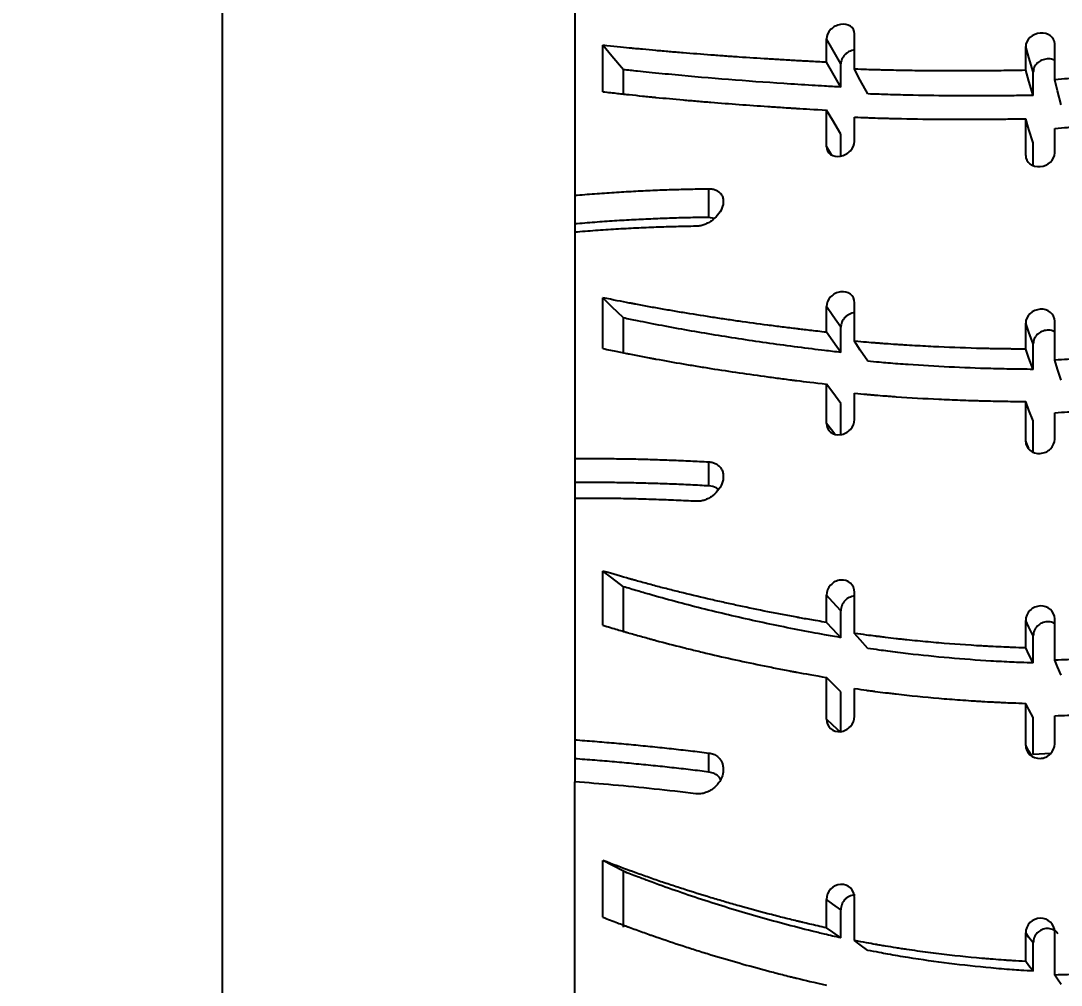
# Model space of a CAD drawing. Header units: millimetres. Extents: x 0 to 594, y 0 to 420.
# Drawn here: x 179.36 to 214.74, y 227.97 to 260.78 of the extents above; entities that cross this region are included whole.
import ezdxf

# ---------------------------------------------------------------- set-up
doc = ezdxf.new("R2010")
doc.units = ezdxf.units.MM
doc.header["$PDSIZE"] = -1
doc.layers.add('치수', color=4, linetype='Continuous')
doc.styles.add('누리로봇 문자스타일_20230829', font='GOTHIC.TTF')
doc.dimstyles.new('A2기본 치수스타일', dxfattribs={"dimtxt": 4, "dimasz": 4, "dimexe": 0.5, "dimexo": 0.3, "dimgap": 1, "dimtad": 1, "dimtoh": 1, "dimdec": 1, "dimzin": 12, "dimdsep": 46, "dimtxsty": '누리로봇 문자스타일_20230829', "dimcen": 0.09, "dimclrd": 3, "dimclre": 3, "dimclrt": 3, "dimadec": 0, "dimazin": 3, "dimtm": 1e-09, "dimtfac": 1, "dimtdec": 1, "dimtofl": 0, "dimtmove": 0, "dimatfit": 3, "dimfxl": 1, "dimfrac": 2, "dimarcsym": 0})

# ---------------------------------------------------------------- blocks, each defined once
blk = doc.blocks.new('*D59')
at = {"layer": 'Defpoints', "color": 0}
for p in [(220.527, 295.65), (186.2, 124.35), (220.483, 124.35)]:
    blk.add_point(p, dxfattribs=at)
at = {"layer": '치수', "color": 3, "lineweight": -2}
for p, q in [((220.227, 295.65), (185.7, 295.65)), ((186.2, 292.15), (186.2, 127.85)), ((220.183, 124.35), (185.7, 124.35))]:
    blk.add_line(p, q, dxfattribs=at)
at = {"layer": '치수', "color": 3}
for points in [[(185.617, 292.15), (186.783, 292.15), (186.2, 295.65)], [(185.617, 127.85), (186.783, 127.85), (186.2, 124.35)]]:
    blk.add_solid(points, dxfattribs=at)
at = {"layer": '치수', "color": 3, "insert": (182.637, 210), "char_height": 5, "attachment_point": 5, "rotation": 90, "style": '누리로봇 문자스타일_20230829'}
blk.add_mtext('{\\fISOCPEUR|b0|i0|c0|p34;%%C}171', dxfattribs=at)
blk = doc.blocks.new('*D62')
at = {"layer": 'Defpoints', "color": 0}
for p in [(250, 317.671), (198.2, 289.5), (250, 234.5)]:
    blk.add_point(p, dxfattribs=at)
at = {"layer": '치수', "color": 3, "lineweight": -2}
for p, q in [((198.2, 289.8), (198.2, 318.171)), ((250, 234.8), (250, 318.171)), ((201.7, 317.671), (246.5, 317.671))]:
    blk.add_line(p, q, dxfattribs=at)
at = {"layer": '치수', "color": 3}
for points in [[(201.7, 318.254), (201.7, 317.087), (198.2, 317.671)], [(246.5, 318.254), (246.5, 317.087), (250, 317.671)]]:
    blk.add_solid(points, dxfattribs=at)
at = {"layer": '치수', "color": 3, "insert": (224.1, 321.296), "char_height": 5, "attachment_point": 5, "style": '누리로봇 문자스타일_20230829'}
blk.add_mtext('51.8 {\\H0.7x;%%P0.5}', dxfattribs=at)

msp = doc.modelspace()

# ---------------------------------------------------------------- linework, layer by layer
at = {"color": 7, "linetype": 'Continuous', "lineweight": 25}
for p, q in [((198.2, 261.89), (198.2, 253.586)), ((206.76, 259.364), (206.76, 260.166)), ((207.71, 259.13), (207.71, 260.336)), ((199.154, 258.363), (199.154, 259.942)), ((213.535, 259.093), (213.535, 259.907)), ((214.523, 258.77), (214.523, 259.993)), ((199.854, 258.299), (199.854, 259.114)), ((206.76, 256.502), (206.76, 257.739)), ((207.71, 256.672), (207.71, 257.498)), ((213.535, 256.195), (213.535, 257.447)), ((207.243, 256.176), (207.243, 256.925)), ((214.523, 256.281), (214.523, 257.117)), ((213.79, 255.858), (213.79, 256.622)), ((202.76, 254.089), (202.76, 255.063)), ((202.935, 254.055), (202.76, 254.089)), ((198.2, 253.585), (198.2, 244.535)), ((199.154, 249.629), (199.154, 251.354)), ((206.76, 250.181), (206.76, 251.054)), ((207.71, 249.877), (207.71, 251.189)), ((199.854, 249.503), (199.854, 250.669)), ((214.523, 249.233), (214.523, 250.559)), ((213.535, 249.608), (213.535, 250.491)), ((206.76, 247.081), (206.76, 248.418)), ((207.71, 247.215), (207.71, 248.108)), ((207.243, 246.703), (207.243, 247.763)), ((213.535, 246.478), (213.535, 247.828)), ((214.523, 246.546), (214.523, 247.447)), ((213.79, 246.11), (213.79, 247.17)), ((202.76, 244.956), (202.76, 245.773)), ((198.2, 244.533), (198.2, 234.892)), ((199.154, 240.217), (199.154, 242.06)), ((199.854, 240.031), (199.854, 241.528)), ((207.71, 239.941), (207.71, 241.337)), ((206.76, 240.311), (206.76, 241.24)), ((213.535, 239.446), (213.535, 240.382)), ((214.523, 239.025), (214.523, 240.431)), ((213.79, 238.934), (213.79, 239.854)), ((206.76, 237.025), (206.76, 238.44)), ((207.71, 237.121), (207.71, 238.065)), ((213.535, 236.138), (213.535, 237.561)), ((214.523, 236.187), (214.523, 237.137)), ((213.79, 235.825), (213.79, 237.082)), ((202.76, 235.225), (202.76, 235.871)), ((198.2, 195.287), (198.2, 234.891)), ((199.154, 230.288), (199.154, 232.216)), ((199.854, 229.952), (199.854, 231.848)), ((206.76, 229.922), (206.76, 230.892)), ((207.71, 229.493), (207.71, 230.949)), ((213.535, 228.779), (213.535, 229.753)), ((214.523, 228.32), (214.523, 229.782))]:
    msp.add_line(p, q, dxfattribs=at)
at = {"color": 8, "linetype": 'Continuous', "lineweight": 25}
for p, q in [((206.932, 256.221), (206.76, 256.502)), ((213.637, 246.224), (213.535, 246.478)), ((214.386, 235.855), (213.79, 235.825))]:
    msp.add_line(p, q, dxfattribs=at)
at = {"color": 7, "linetype": 'Continuous', "lineweight": 25, "flags": 128}
for points in [[(207.243, 259.311), (206.973, 259.79), (206.76, 260.166)], [(199.854, 259.114), (199.462, 259.577), (199.154, 259.942)], [(213.79, 259.039), (213.647, 259.525), (213.535, 259.907)], [(207.243, 258.523), (206.973, 258.994), (206.76, 259.364)], [(208.163, 258.29), (207.909, 258.761), (207.71, 259.13)], [(213.79, 258.24), (213.647, 258.718), (213.535, 259.093)], [(214.742, 257.921), (214.619, 258.397), (214.523, 258.77)], [(207.243, 256.925), (206.973, 257.381), (206.76, 257.739)], [(213.79, 256.622), (213.647, 257.084), (213.535, 257.447)], [(199.854, 250.669), (199.462, 251.053), (199.154, 251.354)], [(207.243, 250.355), (206.973, 250.747), (206.76, 251.054)], [(207.243, 249.496), (206.973, 249.88), (206.76, 250.181)], [(213.79, 249.787), (213.647, 250.181), (213.535, 250.491)], [(208.163, 249.195), (207.909, 249.577), (207.71, 249.877)], [(213.79, 248.92), (213.647, 249.305), (213.535, 249.608)], [(214.742, 248.55), (214.619, 248.933), (214.523, 249.233)], [(207.243, 247.763), (206.973, 248.13), (206.76, 248.418)], [(213.79, 247.17), (213.647, 247.538), (213.535, 247.828)], [(199.854, 241.528), (199.462, 241.826), (199.154, 242.06)], [(207.243, 240.708), (206.973, 241.006), (206.76, 241.24)], [(207.243, 239.794), (206.973, 240.084), (206.76, 240.311)], [(213.79, 239.854), (213.647, 240.149), (213.535, 240.382)], [(208.163, 239.429), (207.909, 239.716), (207.71, 239.941)], [(213.79, 238.934), (213.647, 239.22), (213.535, 239.446)], [(214.742, 238.519), (214.619, 238.802), (214.523, 239.025)], [(207.243, 237.955), (206.973, 238.226), (206.76, 238.44)], [(213.79, 237.082), (213.647, 237.35), (213.535, 237.561)], [(207.243, 236.564), (206.973, 236.822), (206.76, 237.025)], [(199.854, 231.848), (199.462, 232.054), (199.154, 232.216)], [(207.243, 230.535), (206.973, 230.735), (206.76, 230.892)], [(207.243, 229.582), (206.973, 229.773), (206.76, 229.922)], [(213.79, 229.41), (213.647, 229.602), (213.535, 229.753)], [(208.163, 229.16), (207.909, 229.346), (207.71, 229.493)], [(213.79, 228.453), (213.647, 228.635), (213.535, 228.779)], [(214.742, 228.001), (214.619, 228.179), (214.523, 228.32)]]:
    msp.add_lwpolyline(points, dxfattribs=at)
at = {"color": 8, "linetype": 'Continuous', "lineweight": 25, "flags": 128}
for points in [[(207.04, 246.715), (206.973, 246.803), (206.76, 247.081)], [(213.74, 235.773), (213.647, 235.938), (213.535, 236.138)]]:
    msp.add_lwpolyline(points, dxfattribs=at)
at = {"color": 7, "linetype": 'Continuous', "lineweight": 25}
for points, knots in [([(207.71, 260.336), (207.71, 260.442), (207.661, 260.534), (207.485, 260.652), (207.367, 260.673), (207.114, 260.63), (206.991, 260.567), (206.811, 260.384), (206.76, 260.272), (206.76, 260.166)], [0, 0, 0, 0, 0.25, 0.25, 0.5, 0.5, 0.75, 0.75, 1, 1, 1, 1]), ([(214.523, 259.993), (214.522, 260.101), (214.471, 260.198), (214.287, 260.334), (214.162, 260.367), (213.9, 260.345), (213.774, 260.291), (213.588, 260.122), (213.535, 260.014), (213.535, 259.907)], [0, 0, 0, 0, 0.25, 0.25, 0.5, 0.5, 0.75, 0.75, 1, 1, 1, 1]), ([(206.76, 259.364), (206.55, 259.376), (206.361, 259.386), (206.109, 259.399), (205.992, 259.406), (205.869, 259.412), (205.811, 259.415), (205.782, 259.417), (205.771, 259.418), (205.763, 259.418), (205.76, 259.418), (205.592, 259.428), (205.346, 259.442), (205.097, 259.457), (204.931, 259.467), (204.846, 259.473), (204.435, 259.498), (203.947, 259.53), (203.465, 259.564), (203.146, 259.587), (202.988, 259.599), (202.509, 259.635), (202.036, 259.672), (201.494, 259.717), (201.263, 259.738), (201.11, 259.751), (201.035, 259.758), (200.802, 259.779), (200.571, 259.8), (200.308, 259.825), (200.177, 259.837), (200.112, 259.844), (200.084, 259.846), (200.065, 259.848), (200.054, 259.849), (199.808, 259.873), (199.509, 259.905), (199.154, 259.942)], [0, 0, 0, 0, 0.0625, 0.0625, 0.09375, 0.109375, 0.117188, 0.121094, 0.123047, 0.123047, 0.125, 0.125, 0.1875, 0.21875, 0.21875, 0.25, 0.25, 0.375, 0.4375, 0.4375, 0.5, 0.5, 0.625, 0.6875, 0.71875, 0.71875, 0.75, 0.75, 0.8125, 0.84375, 0.859375, 0.867187, 0.871094, 0.871094, 0.875, 0.875, 1, 1, 1, 1]), ([(207.71, 259.787), (207.709, 259.787), (207.679, 259.787), (207.616, 259.764), (207.529, 259.73), (207.448, 259.678), (207.377, 259.616), (207.319, 259.545), (207.26, 259.443), (207.25, 259.364), (207.243, 259.311)], [0, 0, 0, 0, 0.0040156, 0.1287244, 0.252051, 0.3753886, 0.5001863, 0.6254512, 0.7500343, 1, 1, 1, 1]), ([(214.523, 259.43), (214.499, 259.442), (214.426, 259.482), (214.298, 259.486), (214.174, 259.467), (214.054, 259.426), (213.921, 259.34), (213.812, 259.197), (213.797, 259.092), (213.79, 259.039)], [0, 0, 0, 0, 0.0867733, 0.2680571, 0.3595646, 0.45027, 0.63224, 0.8156523, 1, 1, 1, 1]), ([(207.243, 258.522), (207.06, 258.533), (206.734, 258.552), (206.086, 258.589), (204.985, 258.66), (203.418, 258.773), (201.902, 258.905), (200.884, 259.004), (200.301, 259.065), (200.013, 259.097), (199.854, 259.114)], [0, 0, 0, 0, 0.070084, 0.124637, 0.24938, 0.499164, 0.749369, 0.874636, 0.930918, 1, 1, 1, 1]), ([(213.535, 259.093), (213.371, 259.091), (213.227, 259.088), (213.04, 259.085), (212.955, 259.083), (212.868, 259.082), (212.827, 259.081), (212.811, 259.081), (212.8, 259.081), (212.797, 259.081), (212.671, 259.079), (212.49, 259.076), (212.271, 259.074), (212.176, 259.073), (212.112, 259.073), (212.078, 259.073), (211.552, 259.069), (211.063, 259.068), (210.335, 259.073), (209.972, 259.076), (209.551, 259.082), (209.341, 259.086), (209.251, 259.088), (209.191, 259.089), (209.163, 259.09), (209.006, 259.093), (208.823, 259.097), (208.617, 259.102), (208.517, 259.105), (208.467, 259.106), (208.446, 259.107), (208.431, 259.107), (208.423, 259.107), (208.25, 259.112), (208.014, 259.121), (207.71, 259.13)], [0, 0, 0, 0, 0.0625, 0.0625, 0.09375, 0.109375, 0.117188, 0.121094, 0.121094, 0.125, 0.125, 0.1875, 0.21875, 0.234375, 0.234375, 0.25, 0.25, 0.5, 0.5, 0.625, 0.6875, 0.71875, 0.734375, 0.734375, 0.75, 0.75, 0.8125, 0.84375, 0.859375, 0.867187, 0.871094, 0.871094, 0.875, 0.875, 1, 1, 1, 1]), ([(220.5, 259.257), (220.335, 259.244), (220.19, 259.232), (220.003, 259.216), (219.917, 259.209), (219.83, 259.201), (219.79, 259.198), (219.774, 259.197), (219.763, 259.196), (219.76, 259.195), (219.634, 259.185), (219.452, 259.17), (219.231, 259.152), (219.134, 259.144), (219.069, 259.138), (219.035, 259.136), (218.503, 259.092), (218.005, 259.051), (217.258, 258.99), (216.885, 258.96), (216.449, 258.924), (216.231, 258.907), (216.137, 258.899), (216.075, 258.894), (216.045, 258.892), (215.882, 258.879), (215.691, 258.863), (215.476, 258.846), (215.371, 258.838), (215.319, 258.834), (215.296, 258.832), (215.282, 258.831), (215.272, 258.83), (215.098, 258.816), (214.85, 258.797), (214.523, 258.77)], [0, 0, 0, 0, 0.0625, 0.0625, 0.09375, 0.109375, 0.117188, 0.121094, 0.121094, 0.125, 0.125, 0.1875, 0.21875, 0.234375, 0.234375, 0.25, 0.25, 0.5, 0.5, 0.625, 0.6875, 0.71875, 0.734375, 0.734375, 0.75, 0.75, 0.8125, 0.84375, 0.859375, 0.867188, 0.871094, 0.871094, 0.875, 0.875, 1, 1, 1, 1]), ([(199.154, 258.363), (199.333, 258.344), (199.498, 258.325), (199.721, 258.3), (199.827, 258.288), (199.941, 258.276), (199.995, 258.27), (200.018, 258.268), (200.033, 258.266), (200.039, 258.266), (200.195, 258.249), (200.419, 258.226), (200.687, 258.199), (200.803, 258.188), (200.881, 258.18), (200.921, 258.176), (201.264, 258.143), (201.726, 258.1), (202.197, 258.059), (202.513, 258.032), (202.673, 258.019), (203.147, 257.98), (203.467, 257.955), (204.112, 257.907), (204.435, 257.884), (204.931, 257.851), (205.179, 257.834), (205.468, 257.816), (205.612, 257.807), (205.684, 257.802), (205.715, 257.8), (205.735, 257.799), (205.748, 257.798), (206.009, 257.782), (206.343, 257.764), (206.76, 257.739)], [0, 0, 0, 0, 0.0625, 0.0625, 0.09375, 0.109375, 0.117188, 0.121094, 0.121094, 0.125, 0.125, 0.1875, 0.21875, 0.234375, 0.234375, 0.25, 0.25, 0.375, 0.4375, 0.4375, 0.5, 0.5, 0.625, 0.625, 0.75, 0.75, 0.8125, 0.84375, 0.859375, 0.867187, 0.871094, 0.871094, 0.875, 0.875, 1, 1, 1, 1]), ([(213.79, 258.24), (213.651, 258.238), (213.411, 258.234), (212.931, 258.226), (212.114, 258.22), (210.931, 258.221), (209.766, 258.24), (208.978, 258.261), (208.521, 258.277), (208.293, 258.285), (208.163, 258.29)], [0, 0, 0, 0, 0.0722989, 0.1247824, 0.2496201, 0.4994569, 0.749573, 0.8747469, 0.9281428, 1, 1, 1, 1]), ([(207.71, 257.498), (207.863, 257.493), (207.998, 257.488), (208.175, 257.481), (208.257, 257.478), (208.341, 257.475), (208.38, 257.474), (208.397, 257.473), (208.407, 257.473), (208.411, 257.473), (208.53, 257.469), (208.704, 257.464), (208.915, 257.458), (209.008, 257.456), (209.069, 257.455), (209.102, 257.454), (209.612, 257.442), (210.095, 257.434), (210.821, 257.428), (211.186, 257.426), (211.616, 257.426), (211.832, 257.427), (211.924, 257.428), (211.986, 257.428), (212.016, 257.428), (212.177, 257.429), (212.367, 257.43), (212.581, 257.432), (212.686, 257.434), (212.738, 257.434), (212.76, 257.434), (212.775, 257.435), (212.784, 257.435), (212.959, 257.437), (213.208, 257.442), (213.535, 257.447)], [0, 0, 0, 0, 0.0625, 0.0625, 0.09375, 0.109375, 0.117187, 0.121094, 0.121094, 0.125, 0.125, 0.1875, 0.21875, 0.234375, 0.234375, 0.25, 0.25, 0.5, 0.5, 0.625, 0.6875, 0.71875, 0.734375, 0.734375, 0.75, 0.75, 0.8125, 0.84375, 0.859375, 0.867187, 0.871094, 0.871094, 0.875, 0.875, 1, 1, 1, 1]), ([(214.523, 257.117), (214.687, 257.131), (214.831, 257.142), (215.017, 257.157), (215.102, 257.163), (215.189, 257.17), (215.229, 257.173), (215.245, 257.175), (215.256, 257.175), (215.259, 257.176), (215.384, 257.186), (215.566, 257.2), (215.786, 257.218), (215.883, 257.226), (215.947, 257.231), (215.981, 257.234), (216.512, 257.276), (217.01, 257.317), (217.756, 257.378), (218.129, 257.409), (218.566, 257.445), (218.785, 257.463), (218.879, 257.471), (218.941, 257.477), (218.971, 257.479), (219.135, 257.493), (219.327, 257.509), (219.542, 257.527), (219.648, 257.536), (219.7, 257.54), (219.723, 257.542), (219.738, 257.543), (219.747, 257.544), (219.921, 257.559), (220.17, 257.58), (220.5, 257.607)], [0, 0, 0, 0, 0.0625, 0.0625, 0.09375, 0.109375, 0.117188, 0.121094, 0.121094, 0.125, 0.125, 0.1875, 0.21875, 0.234375, 0.234375, 0.25, 0.25, 0.5, 0.5, 0.625, 0.6875, 0.71875, 0.734375, 0.734375, 0.75, 0.75, 0.8125, 0.84375, 0.859375, 0.867188, 0.871094, 0.871094, 0.875, 0.875, 1, 1, 1, 1]), ([(206.76, 256.502), (206.761, 256.392), (206.81, 256.296), (206.987, 256.172), (207.108, 256.15), (207.36, 256.195), (207.481, 256.26), (207.66, 256.447), (207.71, 256.562), (207.71, 256.672)], [0, 0, 0, 0, 0.25, 0.25, 0.5, 0.5, 0.75, 0.75, 1, 1, 1, 1]), ([(213.535, 256.195), (213.536, 256.083), (213.587, 255.981), (213.772, 255.84), (213.898, 255.807), (214.16, 255.83), (214.285, 255.885), (214.471, 256.058), (214.523, 256.17), (214.523, 256.281)], [0, 0, 0, 0, 0.25, 0.25, 0.5, 0.5, 0.75, 0.75, 1, 1, 1, 1]), ([(198.2, 254.84), (198.424, 254.859), (198.868, 254.896), (199.534, 254.942), (200.192, 254.981), (200.844, 255.013), (201.489, 255.037), (202.126, 255.054), (202.55, 255.06), (202.76, 255.063)], [0, 0, 0, 0, 0.150022, 0.297662, 0.442914, 0.585776, 0.726244, 0.864319, 1, 1, 1, 1]), ([(202.76, 255.063), (202.782, 255.062), (202.826, 255.062), (202.889, 255.053), (202.948, 255.038), (203.022, 255.011), (203.106, 254.961), (203.183, 254.877), (203.234, 254.774), (203.262, 254.618), (203.221, 254.4), (203.068, 254.155), (202.883, 253.989), (202.715, 253.889), (202.583, 253.834), (202.447, 253.796), (202.359, 253.79), (202.315, 253.788)], [0, 0, 0, 0, 0.031946, 0.063291, 0.094336, 0.125392, 0.188304, 0.250358, 0.312792, 0.375391, 0.500046, 0.624891, 0.749503, 0.811938, 0.874458, 0.937686, 1, 1, 1, 1]), ([(202.76, 254.089), (202.552, 254.086), (202.132, 254.08), (201.5, 254.063), (200.857, 254.039), (200.205, 254.008), (199.544, 253.969), (198.873, 253.922), (198.426, 253.885), (198.2, 253.866)], [0, 0, 0, 0, 0.134236, 0.271349, 0.411338, 0.554201, 0.699936, 0.848538, 1, 1, 1, 1]), ([(202.315, 253.788), (202.092, 253.784), (201.641, 253.775), (200.965, 253.754), (200.282, 253.724), (199.593, 253.686), (198.897, 253.641), (198.433, 253.603), (198.2, 253.585)], [0, 0, 0, 0, 0.160226, 0.32303, 0.488413, 0.656372, 0.826903, 1, 1, 1, 1]), ([(206.76, 250.181), (206.55, 250.206), (206.361, 250.227), (206.109, 250.256), (205.992, 250.27), (205.869, 250.284), (205.811, 250.291), (205.782, 250.295), (205.771, 250.296), (205.763, 250.297), (205.76, 250.297), (205.592, 250.318), (205.346, 250.348), (205.097, 250.38), (204.931, 250.402), (204.846, 250.413), (204.435, 250.467), (203.947, 250.533), (203.465, 250.603), (203.146, 250.651), (202.988, 250.674), (202.509, 250.748), (202.036, 250.824), (201.494, 250.915), (201.263, 250.955), (201.11, 250.982), (201.035, 250.995), (200.802, 251.037), (200.571, 251.079), (200.308, 251.128), (200.177, 251.152), (200.112, 251.165), (200.084, 251.17), (200.065, 251.174), (200.054, 251.176), (199.808, 251.223), (199.509, 251.283), (199.154, 251.354)], [0, 0, 0, 0, 0.0625, 0.0625, 0.09375, 0.109375, 0.117187, 0.121094, 0.123047, 0.123047, 0.125, 0.125, 0.1875, 0.21875, 0.21875, 0.25, 0.25, 0.375, 0.4375, 0.4375, 0.5, 0.5, 0.625, 0.6875, 0.71875, 0.71875, 0.75, 0.75, 0.8125, 0.84375, 0.859375, 0.867188, 0.871094, 0.871094, 0.875, 0.875, 1, 1, 1, 1]), ([(207.71, 251.189), (207.71, 251.305), (207.661, 251.407), (207.485, 251.545), (207.367, 251.574), (207.114, 251.541), (206.991, 251.479), (206.811, 251.289), (206.76, 251.17), (206.76, 251.054)], [0, 0, 0, 0, 0.25, 0.25, 0.5, 0.5, 0.75, 0.75, 1, 1, 1, 1]), ([(214.523, 250.559), (214.522, 250.676), (214.471, 250.783), (214.287, 250.935), (214.162, 250.974), (213.9, 250.957), (213.774, 250.902), (213.588, 250.723), (213.535, 250.607), (213.535, 250.491)], [0, 0, 0, 0, 0.25, 0.25, 0.5, 0.5, 0.75, 0.75, 1, 1, 1, 1]), ([(207.243, 249.496), (207.06, 249.518), (206.734, 249.557), (206.086, 249.635), (204.985, 249.78), (203.418, 250.009), (201.902, 250.268), (200.884, 250.46), (200.301, 250.577), (200.013, 250.636), (199.854, 250.669)], [0, 0, 0, 0, 0.070084, 0.124637, 0.24938, 0.499164, 0.749369, 0.874636, 0.930918, 1, 1, 1, 1]), ([(207.71, 250.848), (207.709, 250.848), (207.679, 250.85), (207.616, 250.828), (207.529, 250.795), (207.448, 250.744), (207.377, 250.68), (207.319, 250.606), (207.26, 250.497), (207.25, 250.412), (207.243, 250.355)], [0, 0, 0, 0, 0.004016, 0.128722, 0.252054, 0.37539, 0.500187, 0.625446, 0.750036, 1, 1, 1, 1]), ([(214.523, 250.192), (214.499, 250.206), (214.426, 250.251), (214.298, 250.259), (214.174, 250.241), (214.054, 250.2), (213.921, 250.11), (213.812, 249.958), (213.797, 249.844), (213.79, 249.787)], [0, 0, 0, 0, 0.086781, 0.268062, 0.35957, 0.450271, 0.632246, 0.815651, 1, 1, 1, 1]), ([(213.535, 249.608), (213.371, 249.61), (213.227, 249.611), (213.04, 249.613), (212.955, 249.614), (212.868, 249.615), (212.827, 249.615), (212.811, 249.616), (212.8, 249.616), (212.797, 249.616), (212.671, 249.618), (212.49, 249.621), (212.271, 249.626), (212.176, 249.628), (212.112, 249.629), (212.078, 249.63), (211.552, 249.644), (211.063, 249.661), (210.335, 249.694), (209.972, 249.713), (209.551, 249.738), (209.341, 249.751), (209.251, 249.757), (209.191, 249.761), (209.163, 249.763), (209.006, 249.773), (208.823, 249.786), (208.617, 249.802), (208.517, 249.809), (208.467, 249.813), (208.446, 249.815), (208.431, 249.816), (208.423, 249.817), (208.25, 249.83), (208.014, 249.851), (207.71, 249.877)], [0, 0, 0, 0, 0.0625, 0.0625, 0.09375, 0.109375, 0.117187, 0.121094, 0.121094, 0.125, 0.125, 0.1875, 0.21875, 0.234375, 0.234375, 0.25, 0.25, 0.5, 0.5, 0.625, 0.6875, 0.71875, 0.734375, 0.734375, 0.75, 0.75, 0.8125, 0.84375, 0.859375, 0.867188, 0.871094, 0.871094, 0.875, 0.875, 1, 1, 1, 1]), ([(199.154, 249.629), (199.333, 249.592), (199.498, 249.558), (199.721, 249.512), (199.827, 249.49), (199.941, 249.467), (199.995, 249.457), (200.018, 249.452), (200.033, 249.449), (200.039, 249.448), (200.195, 249.417), (200.419, 249.374), (200.687, 249.323), (200.803, 249.301), (200.881, 249.287), (200.921, 249.279), (201.264, 249.216), (201.726, 249.134), (202.197, 249.055), (202.513, 249.003), (202.673, 248.977), (203.147, 248.901), (203.467, 248.853), (204.112, 248.758), (204.435, 248.712), (204.931, 248.645), (205.179, 248.612), (205.468, 248.575), (205.612, 248.556), (205.684, 248.547), (205.715, 248.543), (205.735, 248.541), (205.748, 248.539), (206.009, 248.507), (206.343, 248.467), (206.76, 248.418)], [0, 0, 0, 0, 0.0625, 0.0625, 0.09375, 0.109375, 0.117188, 0.121094, 0.121094, 0.125, 0.125, 0.1875, 0.21875, 0.234375, 0.234375, 0.25, 0.25, 0.375, 0.4375, 0.4375, 0.5, 0.5, 0.625, 0.625, 0.75, 0.75, 0.8125, 0.84375, 0.859375, 0.867188, 0.871094, 0.871094, 0.875, 0.875, 1, 1, 1, 1]), ([(220.5, 249.69), (220.335, 249.675), (220.19, 249.662), (220.003, 249.646), (219.917, 249.638), (219.83, 249.63), (219.79, 249.627), (219.774, 249.625), (219.763, 249.624), (219.76, 249.624), (219.634, 249.613), (219.452, 249.597), (219.231, 249.579), (219.134, 249.571), (219.069, 249.565), (219.035, 249.562), (218.503, 249.518), (218.005, 249.478), (217.258, 249.421), (216.885, 249.393), (216.449, 249.362), (216.231, 249.346), (216.137, 249.34), (216.075, 249.336), (216.045, 249.333), (215.882, 249.322), (215.691, 249.309), (215.476, 249.295), (215.371, 249.288), (215.319, 249.284), (215.296, 249.283), (215.282, 249.282), (215.272, 249.281), (215.098, 249.27), (214.85, 249.255), (214.523, 249.233)], [0, 0, 0, 0, 0.0625, 0.0625, 0.09375, 0.109375, 0.117188, 0.121094, 0.121094, 0.125, 0.125, 0.1875, 0.21875, 0.234375, 0.234375, 0.25, 0.25, 0.5, 0.5, 0.625, 0.6875, 0.71875, 0.734375, 0.734375, 0.75, 0.75, 0.8125, 0.84375, 0.859375, 0.867188, 0.871094, 0.871094, 0.875, 0.875, 1, 1, 1, 1]), ([(213.79, 248.92), (213.651, 248.921), (213.411, 248.924), (212.931, 248.93), (212.114, 248.949), (210.931, 248.993), (209.766, 249.064), (208.978, 249.123), (208.521, 249.163), (208.293, 249.183), (208.163, 249.195)], [0, 0, 0, 0, 0.072299, 0.124782, 0.24962, 0.499457, 0.749573, 0.874747, 0.928143, 1, 1, 1, 1]), ([(207.71, 248.108), (207.863, 248.094), (207.998, 248.082), (208.175, 248.067), (208.257, 248.059), (208.341, 248.052), (208.38, 248.049), (208.397, 248.048), (208.407, 248.047), (208.411, 248.046), (208.53, 248.037), (208.704, 248.023), (208.915, 248.007), (209.008, 248.001), (209.069, 247.996), (209.102, 247.994), (209.612, 247.958), (210.095, 247.93), (210.821, 247.895), (211.186, 247.88), (211.616, 247.865), (211.832, 247.858), (211.924, 247.856), (211.986, 247.854), (212.016, 247.853), (212.177, 247.849), (212.367, 247.844), (212.581, 247.84), (212.686, 247.838), (212.738, 247.837), (212.76, 247.837), (212.775, 247.836), (212.784, 247.836), (212.959, 247.833), (213.208, 247.831), (213.535, 247.828)], [0, 0, 0, 0, 0.0625, 0.0625, 0.09375, 0.109375, 0.117188, 0.121094, 0.121094, 0.125, 0.125, 0.1875, 0.21875, 0.234375, 0.234375, 0.25, 0.25, 0.5, 0.5, 0.625, 0.6875, 0.71875, 0.734375, 0.734375, 0.75, 0.75, 0.8125, 0.84375, 0.859375, 0.867188, 0.871094, 0.871094, 0.875, 0.875, 1, 1, 1, 1]), ([(214.523, 247.447), (214.687, 247.458), (214.831, 247.467), (215.017, 247.479), (215.102, 247.484), (215.189, 247.49), (215.229, 247.492), (215.245, 247.493), (215.256, 247.494), (215.259, 247.494), (215.384, 247.502), (215.566, 247.515), (215.786, 247.53), (215.883, 247.536), (215.947, 247.541), (215.981, 247.543), (216.512, 247.58), (217.01, 247.617), (217.756, 247.674), (218.129, 247.703), (218.566, 247.739), (218.785, 247.757), (218.879, 247.765), (218.941, 247.77), (218.971, 247.773), (219.135, 247.786), (219.327, 247.803), (219.542, 247.821), (219.648, 247.831), (219.7, 247.835), (219.723, 247.837), (219.738, 247.838), (219.747, 247.839), (219.921, 247.855), (220.17, 247.878), (220.5, 247.907)], [0, 0, 0, 0, 0.0625, 0.0625, 0.09375, 0.109375, 0.117187, 0.121094, 0.121094, 0.125, 0.125, 0.1875, 0.21875, 0.234375, 0.234375, 0.25, 0.25, 0.5, 0.5, 0.625, 0.6875, 0.71875, 0.734375, 0.734375, 0.75, 0.75, 0.8125, 0.84375, 0.859375, 0.867188, 0.871094, 0.871094, 0.875, 0.875, 1, 1, 1, 1]), ([(206.76, 247.081), (206.761, 246.962), (206.81, 246.856), (206.987, 246.713), (207.108, 246.683), (207.36, 246.718), (207.481, 246.782), (207.66, 246.975), (207.71, 247.096), (207.71, 247.215)], [0, 0, 0, 0, 0.25, 0.25, 0.5, 0.5, 0.75, 0.75, 1, 1, 1, 1]), ([(213.535, 246.478), (213.536, 246.358), (213.587, 246.247), (213.772, 246.091), (213.898, 246.052), (214.16, 246.07), (214.285, 246.127), (214.471, 246.308), (214.523, 246.427), (214.523, 246.546)], [0, 0, 0, 0, 0.25, 0.25, 0.5, 0.5, 0.75, 0.75, 1, 1, 1, 1]), ([(198.2, 245.888), (198.424, 245.889), (198.867, 245.89), (199.533, 245.885), (200.191, 245.875), (200.843, 245.858), (201.488, 245.835), (202.126, 245.808), (202.55, 245.784), (202.76, 245.773)], [0, 0, 0, 0, 0.149883, 0.29743, 0.442636, 0.585498, 0.726013, 0.86418, 1, 1, 1, 1]), ([(202.76, 245.773), (202.782, 245.771), (202.826, 245.767), (202.889, 245.754), (202.948, 245.734), (203.022, 245.699), (203.106, 245.64), (203.183, 245.544), (203.234, 245.43), (203.262, 245.26), (203.221, 245.028), (203.068, 244.775), (202.883, 244.609), (202.715, 244.513), (202.583, 244.462), (202.447, 244.432), (202.359, 244.432), (202.315, 244.432)], [0, 0, 0, 0, 0.031948, 0.063293, 0.094338, 0.125392, 0.188306, 0.250358, 0.312798, 0.375391, 0.500046, 0.624891, 0.749503, 0.81194, 0.874458, 0.937686, 1, 1, 1, 1]), ([(202.76, 244.956), (202.552, 244.967), (202.132, 244.99), (201.5, 245.018), (200.857, 245.04), (200.205, 245.057), (199.544, 245.068), (198.873, 245.073), (198.426, 245.072), (198.2, 245.071)], [0, 0, 0, 0, 0.134236, 0.271349, 0.411338, 0.554201, 0.699936, 0.848538, 1, 1, 1, 1]), ([(203.087, 244.829), (203.06, 244.851), (202.97, 244.924), (202.847, 244.943), (202.76, 244.956)], [0, 0, 0, 0, 0.297443, 1, 1, 1, 1]), ([(202.315, 244.432), (202.092, 244.443), (201.641, 244.466), (200.965, 244.492), (200.281, 244.513), (199.592, 244.527), (198.897, 244.534), (198.433, 244.534), (198.2, 244.533)], [0, 0, 0, 0, 0.1603056, 0.3231576, 0.488556, 0.6564988, 0.8269822, 1, 1, 1, 1]), ([(206.76, 240.311), (206.55, 240.348), (206.361, 240.38), (206.109, 240.424), (205.992, 240.445), (205.869, 240.467), (205.811, 240.478), (205.782, 240.483), (205.771, 240.485), (205.763, 240.487), (205.76, 240.487), (205.592, 240.518), (205.346, 240.564), (205.097, 240.612), (204.931, 240.644), (204.846, 240.661), (204.435, 240.742), (203.947, 240.843), (203.465, 240.948), (203.146, 241.019), (202.988, 241.054), (202.509, 241.164), (202.036, 241.277), (201.494, 241.413), (201.263, 241.472), (201.11, 241.512), (201.035, 241.531), (200.802, 241.593), (200.571, 241.655), (200.308, 241.727), (200.177, 241.763), (200.112, 241.782), (200.084, 241.789), (200.065, 241.795), (200.054, 241.798), (199.808, 241.867), (199.509, 241.955), (199.154, 242.06)], [0, 0, 0, 0, 0.0625, 0.0625, 0.09375, 0.109375, 0.117188, 0.121094, 0.123047, 0.123047, 0.125, 0.125, 0.1875, 0.21875, 0.21875, 0.25, 0.25, 0.375, 0.4375, 0.4375, 0.5, 0.5, 0.625, 0.6875, 0.71875, 0.71875, 0.75, 0.75, 0.8125, 0.84375, 0.859375, 0.867188, 0.871094, 0.871094, 0.875, 0.875, 1, 1, 1, 1]), ([(207.71, 241.337), (207.71, 241.46), (207.661, 241.571), (207.485, 241.727), (207.367, 241.764), (207.114, 241.741), (206.991, 241.681), (206.811, 241.488), (206.76, 241.363), (206.76, 241.24)], [0, 0, 0, 0, 0.25, 0.25, 0.5, 0.5, 0.75, 0.75, 1, 1, 1, 1]), ([(207.243, 239.794), (207.06, 239.827), (206.734, 239.885), (206.086, 240.003), (204.985, 240.219), (203.418, 240.56), (201.902, 240.942), (200.884, 241.223), (200.301, 241.394), (200.013, 241.48), (199.854, 241.528)], [0, 0, 0, 0, 0.070095, 0.124637, 0.249381, 0.499164, 0.749369, 0.874636, 0.930912, 1, 1, 1, 1]), ([(207.71, 241.21), (207.709, 241.211), (207.679, 241.214), (207.616, 241.194), (207.529, 241.163), (207.448, 241.112), (207.377, 241.048), (207.319, 240.971), (207.26, 240.859), (207.25, 240.768), (207.243, 240.708)], [0, 0, 0, 0, 0.004019, 0.128726, 0.252054, 0.375393, 0.500185, 0.625447, 0.750031, 1, 1, 1, 1]), ([(214.523, 240.431), (214.522, 240.555), (214.471, 240.67), (214.287, 240.836), (214.162, 240.88), (213.9, 240.868), (213.774, 240.812), (213.588, 240.628), (213.535, 240.505), (213.535, 240.382)], [0, 0, 0, 0, 0.25, 0.25, 0.5, 0.5, 0.75, 0.75, 1, 1, 1, 1]), ([(214.523, 240.266), (214.499, 240.282), (214.426, 240.332), (214.298, 240.343), (214.174, 240.326), (214.054, 240.286), (213.921, 240.194), (213.812, 240.035), (213.797, 239.914), (213.79, 239.854)], [0, 0, 0, 0, 0.086779, 0.26806, 0.359568, 0.450271, 0.632237, 0.815653, 1, 1, 1, 1]), ([(199.154, 240.217), (199.333, 240.163), (199.498, 240.114), (199.721, 240.048), (199.827, 240.017), (199.941, 239.983), (199.995, 239.968), (200.018, 239.961), (200.033, 239.957), (200.039, 239.955), (200.195, 239.911), (200.419, 239.848), (200.687, 239.774), (200.803, 239.742), (200.881, 239.721), (200.921, 239.71), (201.264, 239.618), (201.726, 239.499), (202.197, 239.383), (202.513, 239.306), (202.673, 239.268), (203.147, 239.157), (203.467, 239.085), (204.112, 238.945), (204.435, 238.878), (204.931, 238.778), (205.179, 238.729), (205.468, 238.673), (205.612, 238.646), (205.684, 238.633), (205.715, 238.627), (205.735, 238.623), (205.748, 238.621), (206.009, 238.572), (206.343, 238.513), (206.76, 238.44)], [0, 0, 0, 0, 0.0625, 0.0625, 0.09375, 0.109375, 0.117187, 0.121094, 0.121094, 0.125, 0.125, 0.1875, 0.21875, 0.234375, 0.234375, 0.25, 0.25, 0.375, 0.4375, 0.4375, 0.5, 0.5, 0.625, 0.625, 0.75, 0.75, 0.8125, 0.84375, 0.859375, 0.867187, 0.871094, 0.871094, 0.875, 0.875, 1, 1, 1, 1]), ([(213.535, 239.446), (213.371, 239.451), (213.227, 239.457), (213.04, 239.464), (212.955, 239.467), (212.868, 239.47), (212.827, 239.472), (212.811, 239.473), (212.8, 239.473), (212.797, 239.473), (212.671, 239.479), (212.49, 239.487), (212.271, 239.499), (212.176, 239.504), (212.112, 239.508), (212.078, 239.51), (211.552, 239.54), (211.063, 239.575), (210.335, 239.637), (209.972, 239.67), (209.551, 239.713), (209.341, 239.736), (209.251, 239.746), (209.191, 239.753), (209.163, 239.756), (209.006, 239.774), (208.823, 239.795), (208.617, 239.82), (208.517, 239.833), (208.467, 239.839), (208.446, 239.842), (208.431, 239.844), (208.423, 239.845), (208.25, 239.867), (208.014, 239.899), (207.71, 239.941)], [0, 0, 0, 0, 0.0625, 0.0625, 0.09375, 0.109375, 0.117188, 0.121094, 0.121094, 0.125, 0.125, 0.1875, 0.21875, 0.234375, 0.234375, 0.25, 0.25, 0.5, 0.5, 0.625, 0.6875, 0.71875, 0.734375, 0.734375, 0.75, 0.75, 0.8125, 0.84375, 0.859375, 0.867187, 0.871094, 0.871094, 0.875, 0.875, 1, 1, 1, 1]), ([(213.79, 238.934), (213.651, 238.939), (213.41, 238.948), (212.931, 238.967), (212.114, 239.012), (210.931, 239.098), (209.766, 239.218), (208.978, 239.315), (208.521, 239.378), (208.293, 239.411), (208.163, 239.429)], [0, 0, 0, 0, 0.072302, 0.124782, 0.24962, 0.499457, 0.749573, 0.874747, 0.928135, 1, 1, 1, 1]), ([(220.5, 239.443), (220.335, 239.428), (220.19, 239.415), (220.003, 239.397), (219.917, 239.389), (219.83, 239.381), (219.79, 239.378), (219.774, 239.376), (219.763, 239.375), (219.76, 239.375), (219.634, 239.364), (219.452, 239.348), (219.231, 239.329), (219.134, 239.321), (219.069, 239.315), (219.035, 239.312), (218.503, 239.268), (218.005, 239.23), (217.258, 239.178), (216.885, 239.153), (216.449, 239.126), (216.231, 239.113), (216.137, 239.107), (216.075, 239.104), (216.045, 239.102), (215.882, 239.093), (215.691, 239.082), (215.476, 239.071), (215.371, 239.065), (215.319, 239.063), (215.296, 239.061), (215.282, 239.061), (215.272, 239.06), (215.098, 239.052), (214.85, 239.04), (214.523, 239.025)], [0, 0, 0, 0, 0.0625, 0.0625, 0.09375, 0.109375, 0.117187, 0.121094, 0.121094, 0.125, 0.125, 0.1875, 0.21875, 0.234375, 0.234375, 0.25, 0.25, 0.5, 0.5, 0.625, 0.6875, 0.71875, 0.734375, 0.734375, 0.75, 0.75, 0.8125, 0.84375, 0.859375, 0.867188, 0.871094, 0.871094, 0.875, 0.875, 1, 1, 1, 1]), ([(207.71, 238.065), (207.863, 238.044), (207.998, 238.025), (208.175, 238.001), (208.257, 237.99), (208.341, 237.978), (208.38, 237.973), (208.397, 237.971), (208.407, 237.969), (208.411, 237.969), (208.53, 237.953), (208.704, 237.931), (208.915, 237.906), (209.008, 237.895), (209.069, 237.888), (209.102, 237.884), (209.612, 237.825), (210.095, 237.777), (210.821, 237.714), (211.186, 237.685), (211.616, 237.655), (211.832, 237.642), (211.924, 237.636), (211.986, 237.632), (212.016, 237.63), (212.177, 237.621), (212.367, 237.61), (212.581, 237.6), (212.686, 237.595), (212.738, 237.592), (212.76, 237.591), (212.775, 237.59), (212.784, 237.59), (212.959, 237.582), (213.208, 237.573), (213.535, 237.561)], [0, 0, 0, 0, 0.0625, 0.0625, 0.09375, 0.109375, 0.117187, 0.121094, 0.121094, 0.125, 0.125, 0.1875, 0.21875, 0.234375, 0.234375, 0.25, 0.25, 0.5, 0.5, 0.625, 0.6875, 0.71875, 0.734375, 0.734375, 0.75, 0.75, 0.8125, 0.84375, 0.859375, 0.867187, 0.871094, 0.871094, 0.875, 0.875, 1, 1, 1, 1]), ([(214.523, 237.137), (214.687, 237.144), (214.831, 237.151), (215.017, 237.16), (215.102, 237.164), (215.189, 237.168), (215.229, 237.17), (215.245, 237.171), (215.256, 237.171), (215.259, 237.171), (215.384, 237.178), (215.566, 237.187), (215.786, 237.199), (215.883, 237.205), (215.947, 237.208), (215.981, 237.21), (216.512, 237.241), (217.01, 237.273), (217.756, 237.325), (218.129, 237.353), (218.566, 237.387), (218.785, 237.405), (218.879, 237.412), (218.941, 237.418), (218.971, 237.42), (219.135, 237.434), (219.327, 237.45), (219.542, 237.469), (219.648, 237.478), (219.7, 237.483), (219.723, 237.485), (219.738, 237.486), (219.747, 237.487), (219.921, 237.503), (220.17, 237.527), (220.5, 237.557)], [0, 0, 0, 0, 0.0625, 0.0625, 0.09375, 0.109375, 0.117187, 0.121094, 0.121094, 0.125, 0.125, 0.1875, 0.21875, 0.234375, 0.234375, 0.25, 0.25, 0.5, 0.5, 0.625, 0.6875, 0.71875, 0.734375, 0.734375, 0.75, 0.75, 0.8125, 0.84375, 0.859375, 0.867187, 0.871094, 0.871094, 0.875, 0.875, 1, 1, 1, 1]), ([(206.76, 237.025), (206.761, 236.899), (206.81, 236.785), (206.987, 236.626), (207.108, 236.588), (207.36, 236.613), (207.481, 236.675), (207.66, 236.87), (207.71, 236.996), (207.71, 237.121)], [0, 0, 0, 0, 0.25, 0.25, 0.5, 0.5, 0.75, 0.75, 1, 1, 1, 1]), ([(198.2, 236.321), (198.423, 236.304), (198.867, 236.271), (199.532, 236.214), (200.19, 236.154), (200.842, 236.089), (201.487, 236.021), (202.125, 235.949), (202.55, 235.897), (202.76, 235.871)], [0, 0, 0, 0, 0.149742, 0.297194, 0.442353, 0.585215, 0.725777, 0.864038, 1, 1, 1, 1]), ([(213.535, 236.138), (213.536, 236.011), (213.587, 235.893), (213.772, 235.724), (213.898, 235.681), (214.16, 235.694), (214.285, 235.75), (214.471, 235.937), (214.523, 236.061), (214.523, 236.187)], [0, 0, 0, 0, 0.25, 0.25, 0.5, 0.5, 0.75, 0.75, 1, 1, 1, 1]), ([(202.76, 235.225), (202.552, 235.251), (202.132, 235.302), (201.499, 235.374), (200.857, 235.442), (200.205, 235.507), (199.544, 235.568), (198.873, 235.625), (198.426, 235.658), (198.2, 235.675)], [0, 0, 0, 0, 0.134243, 0.27136, 0.411351, 0.554214, 0.699946, 0.848544, 1, 1, 1, 1]), ([(202.76, 235.871), (202.788, 235.867), (202.841, 235.858), (202.917, 235.833), (202.987, 235.799), (203.05, 235.755), (203.111, 235.698), (203.168, 235.624), (203.212, 235.534), (203.242, 235.435), (203.247, 235.365), (203.25, 235.33)], [0, 0, 0, 0, 0.1038564, 0.2042617, 0.302706, 0.4007641, 0.5000224, 0.6244168, 0.7500032, 0.8756999, 1, 1, 1, 1]), ([(203.25, 235.33), (203.25, 235.311), (203.25, 235.273), (203.243, 235.214), (203.23, 235.146), (203.208, 235.069), (203.161, 234.958), (203.08, 234.828), (202.954, 234.696), (202.807, 234.591), (202.646, 234.519), (202.479, 234.478), (202.369, 234.483), (202.315, 234.486)], [0, 0, 0, 0, 0.041289, 0.08294, 0.125288, 0.187847, 0.250547, 0.374085, 0.500232, 0.624663, 0.749953, 0.875955, 1, 1, 1, 1]), ([(203.16, 234.968), (203.143, 234.998), (203.096, 235.084), (202.957, 235.18), (202.828, 235.21), (202.76, 235.225)], [0, 0, 0, 0, 0.204348, 0.581897, 1, 1, 1, 1]), ([(206.76, 229.922), (206.55, 229.97), (206.361, 230.014), (206.109, 230.072), (205.992, 230.1), (205.869, 230.129), (205.811, 230.143), (205.782, 230.15), (205.771, 230.153), (205.763, 230.154), (205.76, 230.155), (205.592, 230.196), (205.346, 230.257), (205.097, 230.32), (204.931, 230.363), (204.846, 230.385), (204.435, 230.492), (203.947, 230.625), (203.465, 230.763), (203.146, 230.856), (202.988, 230.903), (202.509, 231.047), (202.036, 231.195), (201.494, 231.373), (201.263, 231.45), (201.11, 231.502), (201.035, 231.528), (200.802, 231.608), (200.571, 231.689), (200.308, 231.783), (200.177, 231.831), (200.112, 231.855), (200.084, 231.865), (200.065, 231.872), (200.054, 231.876), (199.808, 231.966), (199.509, 232.079), (199.154, 232.216)], [0, 0, 0, 0, 0.0625, 0.0625, 0.09375, 0.109375, 0.117187, 0.121094, 0.123047, 0.123047, 0.125, 0.125, 0.1875, 0.21875, 0.21875, 0.25, 0.25, 0.375, 0.4375, 0.4375, 0.5, 0.5, 0.625, 0.6875, 0.71875, 0.71875, 0.75, 0.75, 0.8125, 0.84375, 0.859375, 0.867187, 0.871094, 0.871094, 0.875, 0.875, 1, 1, 1, 1]), ([(207.243, 229.582), (207.06, 229.625), (206.734, 229.701), (206.086, 229.857), (204.985, 230.141), (203.418, 230.589), (201.902, 231.087), (200.884, 231.453), (200.301, 231.674), (200.013, 231.786), (199.854, 231.848)], [0, 0, 0, 0, 0.070084, 0.124637, 0.24938, 0.499164, 0.749369, 0.874636, 0.930918, 1, 1, 1, 1]), ([(207.71, 230.949), (207.71, 231.077), (207.661, 231.196), (207.485, 231.366), (207.367, 231.411), (207.114, 231.398), (206.991, 231.341), (206.811, 231.148), (206.76, 231.02), (206.76, 230.892)], [0, 0, 0, 0, 0.25, 0.25, 0.5, 0.5, 0.75, 0.75, 1, 1, 1, 1]), ([(207.733, 231.035), (207.725, 231.037), (207.687, 231.044), (207.616, 231.027), (207.529, 230.997), (207.448, 230.948), (207.377, 230.884), (207.319, 230.807), (207.26, 230.693), (207.25, 230.598), (207.243, 230.535)], [0, 0, 0, 0, 0.035404, 0.156184, 0.275624, 0.395081, 0.515942, 0.637253, 0.757915, 1, 1, 1, 1]), ([(199.154, 230.288), (199.333, 230.219), (199.498, 230.155), (199.721, 230.07), (199.827, 230.029), (199.941, 229.986), (199.995, 229.966), (200.018, 229.958), (200.033, 229.952), (200.039, 229.95), (200.195, 229.892), (200.419, 229.811), (200.687, 229.715), (200.803, 229.675), (200.881, 229.647), (200.921, 229.633), (201.264, 229.514), (201.726, 229.358), (202.197, 229.208), (202.513, 229.108), (202.673, 229.059), (203.147, 228.914), (203.467, 228.821), (204.112, 228.638), (204.435, 228.549), (204.931, 228.418), (205.179, 228.354), (205.468, 228.282), (205.612, 228.246), (205.684, 228.228), (205.715, 228.22), (205.735, 228.215), (205.748, 228.212), (206.009, 228.148), (206.343, 228.07), (206.76, 227.975)], [0, 0, 0, 0, 0.0625, 0.0625, 0.09375, 0.109375, 0.117188, 0.121094, 0.121094, 0.125, 0.125, 0.1875, 0.21875, 0.234375, 0.234375, 0.25, 0.25, 0.375, 0.4375, 0.4375, 0.5, 0.5, 0.625, 0.625, 0.75, 0.75, 0.8125, 0.84375, 0.859375, 0.867187, 0.871094, 0.871094, 0.875, 0.875, 1, 1, 1, 1]), ([(214.523, 229.782), (214.522, 229.911), (214.471, 230.033), (214.287, 230.209), (214.162, 230.257), (213.9, 230.251), (213.774, 230.196), (213.588, 230.008), (213.535, 229.882), (213.535, 229.753)], [0, 0, 0, 0, 0.25, 0.25, 0.5, 0.5, 0.75, 0.75, 1, 1, 1, 1]), ([(214.64, 229.717), (214.628, 229.735), (214.585, 229.806), (214.453, 229.879), (214.299, 229.909), (214.174, 229.893), (214.054, 229.853), (213.921, 229.761), (213.812, 229.598), (213.797, 229.472), (213.79, 229.41)], [0, 0, 0, 0, 0.056325, 0.213229, 0.369408, 0.448245, 0.526389, 0.683163, 0.841171, 1, 1, 1, 1]), ([(213.535, 228.779), (213.371, 228.789), (213.227, 228.798), (213.04, 228.81), (212.955, 228.815), (212.868, 228.821), (212.827, 228.824), (212.811, 228.825), (212.8, 228.826), (212.797, 228.826), (212.671, 228.835), (212.49, 228.849), (212.271, 228.867), (212.176, 228.876), (212.112, 228.881), (212.078, 228.884), (211.552, 228.931), (211.063, 228.983), (210.335, 229.072), (209.972, 229.12), (209.551, 229.18), (209.341, 229.212), (209.251, 229.226), (209.191, 229.235), (209.163, 229.24), (209.006, 229.264), (208.823, 229.294), (208.617, 229.328), (208.517, 229.346), (208.467, 229.354), (208.446, 229.358), (208.431, 229.36), (208.423, 229.362), (208.25, 229.392), (208.014, 229.436), (207.71, 229.493)], [0, 0, 0, 0, 0.0625, 0.0625, 0.09375, 0.109375, 0.117188, 0.121094, 0.121094, 0.125, 0.125, 0.1875, 0.21875, 0.234375, 0.234375, 0.25, 0.25, 0.5, 0.5, 0.625, 0.6875, 0.71875, 0.734375, 0.734375, 0.75, 0.75, 0.8125, 0.84375, 0.859375, 0.867188, 0.871094, 0.871094, 0.875, 0.875, 1, 1, 1, 1]), ([(213.79, 228.453), (213.651, 228.461), (213.411, 228.477), (212.931, 228.509), (212.114, 228.578), (210.931, 228.706), (209.766, 228.873), (208.978, 229.006), (208.521, 229.091), (208.293, 229.135), (208.163, 229.16)], [0, 0, 0, 0, 0.072299, 0.124782, 0.24962, 0.499457, 0.749573, 0.874747, 0.928143, 1, 1, 1, 1]), ([(220.5, 228.693), (220.335, 228.677), (220.19, 228.663), (220.003, 228.646), (219.917, 228.638), (219.83, 228.629), (219.79, 228.626), (219.774, 228.624), (219.763, 228.623), (219.76, 228.623), (219.634, 228.612), (219.452, 228.596), (219.231, 228.577), (219.134, 228.569), (219.069, 228.564), (219.035, 228.561), (218.503, 228.518), (218.005, 228.482), (217.258, 228.435), (216.885, 228.414), (216.449, 228.392), (216.231, 228.381), (216.137, 228.377), (216.075, 228.374), (216.045, 228.373), (215.882, 228.366), (215.691, 228.358), (215.476, 228.349), (215.371, 228.346), (215.319, 228.344), (215.296, 228.343), (215.282, 228.342), (215.272, 228.342), (215.098, 228.336), (214.85, 228.329), (214.523, 228.32)], [0, 0, 0, 0, 0.0625, 0.0625, 0.09375, 0.109375, 0.117187, 0.121094, 0.121094, 0.125, 0.125, 0.1875, 0.21875, 0.234375, 0.234375, 0.25, 0.25, 0.5, 0.5, 0.625, 0.6875, 0.71875, 0.734375, 0.734375, 0.75, 0.75, 0.8125, 0.84375, 0.859375, 0.867188, 0.871094, 0.871094, 0.875, 0.875, 1, 1, 1, 1])]:
    msp.add_open_spline(points, degree=3, knots=knots, dxfattribs=at)
for points in [[(207.243, 258.523), (207.243, 258.787), (207.243, 259.049), (207.243, 259.311)], [(213.79, 258.24), (213.79, 258.508), (213.79, 258.774), (213.79, 259.039)], [(207.243, 249.496), (207.243, 249.783), (207.243, 250.069), (207.243, 250.355)], [(213.79, 248.92), (213.79, 249.21), (213.79, 249.499), (213.79, 249.787)], [(207.243, 239.794), (207.243, 240.1), (207.243, 240.404), (207.243, 240.708)], [(207.243, 236.564), (207.243, 237.029), (207.243, 237.493), (207.243, 237.955)], [(199.507, 234.783), (199.069, 234.823), (198.633, 234.859), (198.2, 234.891)], [(202.315, 234.486), (201.367, 234.601), (200.431, 234.7), (199.507, 234.783)], [(207.243, 229.582), (207.243, 229.901), (207.243, 230.218), (207.243, 230.535)], [(213.79, 228.453), (213.79, 228.772), (213.79, 229.091), (213.79, 229.41)]]:
    msp.add_open_spline(points, degree=3, dxfattribs=at)

# ---------------------------------------------------------------- dimensions: what is measured, and where the dimension line sits
at = {"layer": '치수'}
dim = msp.add_linear_dim(base=(250, 317.671), p1=(198.2, 289.5), p2=(250, 234.5), text='51.8 {\\H0.7x;%%P0.5}', dimstyle='A2기본 치수스타일', override={"dimtxt": 5, "dimasz": 3.5}, dxfattribs=at)
dim.commit()
dim.dimension.update_dxf_attribs({"geometry": '*D62', "text_midpoint": (224.1, 321.296)})
dim = msp.add_linear_dim(base=(186.2, 124.35), p1=(220.527, 295.65), p2=(220.483, 124.35), angle=90, text='{\\fISOCPEUR|b0|i0|c0|p34;%%C}171', dimstyle='A2기본 치수스타일', override={"dimtxt": 5, "dimasz": 3.5}, dxfattribs=at)
dim.commit()
dim.dimension.update_dxf_attribs({"geometry": '*D59', "text_midpoint": (186.2, 210), "dimtype": 160})

doc.saveas('drawing.dxf')
